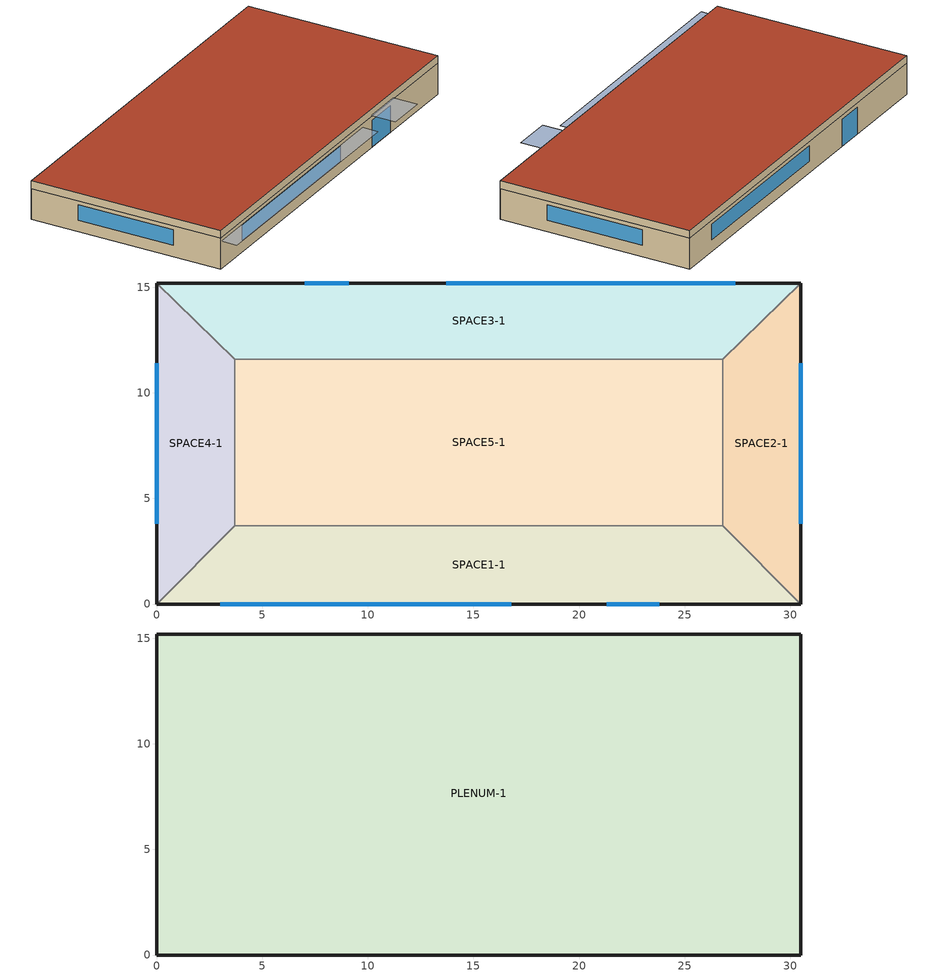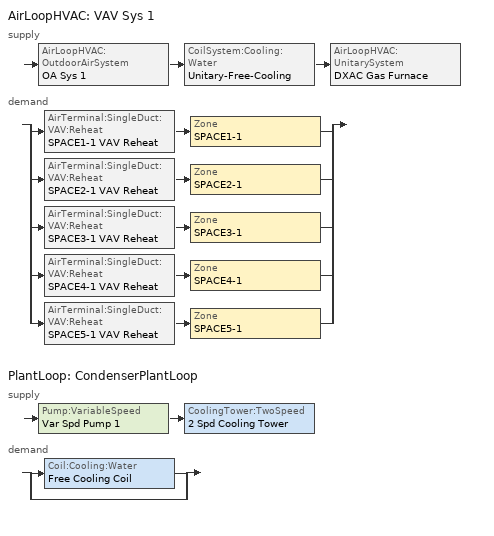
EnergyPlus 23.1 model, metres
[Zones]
SPACE3-1
 floor ground (FLOOR-SLAB-1): 26.8,11.6 3.7,11.6 0,15.2 30.5,15.2 z0
 wall outside (WALL-1): 30.5,15.2 0,15.2 z0:2.4
 wall to SPACE2-1 (INT-WALL-1): 26.8,11.6 30.5,15.2 z0:2.4
 wall to SPACE4-1 (INT-WALL-1): 0,15.2 3.7,11.6 z0:2.4
 wall to SPACE5-1 (INT-WALL-1): 3.7,11.6 26.8,11.6 z0:2.4
 window (Sgl Grey 3mm): 9.1,15.2 7,15.2 z0:2.1
 window (Dbl Clr 3mm/13mm Air): 27.4,15.2 13.7,15.2 z0.9:2.1
SPACE1-1
 floor ground (FLOOR-SLAB-1): 26.8,3.7 30.5,0 0,0 3.7,3.7 z0
 wall outside (WALL-1): 0,0 30.5,0 z0:2.4
 wall to SPACE2-1 (INT-WALL-1): 30.5,0 26.8,3.7 z0:2.4
 wall to SPACE4-1 (INT-WALL-1): 3.7,3.7 0,0 z0:2.4
 wall to SPACE5-1 (INT-WALL-1): 26.8,3.7 3.7,3.7 z0:2.4
 window (Sgl Grey 3mm): 21.3,0 23.8,0 z0:2.1
 window (Dbl Clr 3mm/13mm Air): 3,0 16.8,0 z0.9:2.1
SPACE2-1
 floor ground (FLOOR-SLAB-1): 26.8,11.6 30.5,15.2 30.5,0 26.8,3.7 z0
 wall outside (WALL-1): 30.5,0 30.5,15.2 z0:2.4
 wall to SPACE5-1 (INT-WALL-1): 26.8,11.6 26.8,3.7 z0:2.4
 window (Dbl Clr 3mm/13mm Air): 30.5,3.8 30.5,11.4 z0.9:2.1
SPACE4-1
 floor ground (FLOOR-SLAB-1): 3.7,3.7 0,0 0,15.2 3.7,11.6 z0
 wall outside (WALL-1): 0,15.2 0,0 z0:2.4
 wall to SPACE5-1 (INT-WALL-1): 3.7,3.7 3.7,11.6 z0:2.4
 window (Dbl Clr 3mm/13mm Air): 0,11.4 0,3.8 z0.9:2.1
SPACE5-1
 floor ground (FLOOR-SLAB-1): 26.8,11.6 26.8,3.7 3.7,3.7 3.7,11.6 z0
PLENUM-1
 floor to SPACE1-1 (CLNG-1): 26.8,3.7 30.5,0 0,0 3.7,3.7 z2.4
 floor to SPACE2-1 (CLNG-1): 26.8,11.6 30.5,15.2 30.5,0 26.8,3.7 z2.4
 floor to SPACE3-1 (CLNG-1): 26.8,11.6 3.7,11.6 0,15.2 30.5,15.2 z2.4
 floor to SPACE4-1 (CLNG-1): 3.7,3.7 0,0 0,15.2 3.7,11.6 z2.4
 floor to SPACE5-1 (CLNG-1): 26.8,11.6 26.8,3.7 3.7,3.7 3.7,11.6 z2.4
 wall outside (WALL-1): 30.5,15.2 0,15.2 0,0 30.5,0 30.5,15.2 z2.4:3
 roof outside (ROOF-1): 0,15.2 0,0 30.5,0 30.5,15.2 z3
shading: 0,-1.3 0,0 19.8,0 19.8,-1.3 z2.2; 21,-2 21,0 24.1,0 24.1,-2 z2.6
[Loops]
AirLoopHVAC 'VAV Sys 1'
 supply: AirLoopHVAC:OutdoorAirSystem 'OA Sys 1' > CoilSystem:Cooling:Water 'Unitary-Free-Cooling' > AirLoopHVAC:UnitarySystem 'DXAC Gas Furnace'
 demand: split
  | AirTerminal:SingleDuct:VAV:Reheat 'SPACE1-1 VAV Reheat' > Zone 'SPACE1-1'
  | AirTerminal:SingleDuct:VAV:Reheat 'SPACE2-1 VAV Reheat' > Zone 'SPACE2-1'
  | AirTerminal:SingleDuct:VAV:Reheat 'SPACE3-1 VAV Reheat' > Zone 'SPACE3-1'
  | AirTerminal:SingleDuct:VAV:Reheat 'SPACE4-1 VAV Reheat' > Zone 'SPACE4-1'
  | AirTerminal:SingleDuct:VAV:Reheat 'SPACE5-1 VAV Reheat' > Zone 'SPACE5-1'
PlantLoop 'CondenserPlantLoop'
 supply: Pump:VariableSpeed 'Var Spd Pump 1' > CoolingTower:TwoSpeed '2 Spd Cooling Tower'
 demand: split
  | Coil:Cooling:Water 'Free Cooling Coil'
  | bypass
[Building]
Building: Loads convergence tolerance value=0.04; Maximum number of warmup days=25; Minimum number of warmup days=6; North axis=30; Solar distribution=FullExterior; Temperature convergence tolerance value=0.4; Terrain=City
[Site:GroundTemperature:BuildingSurface]
20.03, 20.03, 20.13, 20.3, 20.43, 20.52, 20.62, 20.77, 20.78, 20.55, 20.44, 20.2
[Site:Location]
CHICAGO_IL_USA TMY2-94846: Elevation=190; Latitude=41.78; Longitude=-87.75; Time zone=-6
[SizingPeriod:DesignDay] Barometric pressure=99063; Daylight saving time indicator=No; Humidity condition type=WetBulb; Rain indicator=No; Snow indicator=No; Solar model indicator=ASHRAEClearSky
Name | Daily dry bulb temperature range | Day of month | Day type | Maximum dry bulb temperature | Month | Sky clearness | Wetbulb or dewpoint at maximum dry bulb | Wind direction | Wind speed
CHICAGO Ann Clg .4% Condns WB=>MDB | 10.7 | 21 | SummerDesignDay | 31.2 | 7 | 1 | 25.5 | 230 | 5.3
CHICAGO_IL_USA Annual Heating 99% Design Conditions DB | 0 | 8 | WinterDesignDay | -17.3 | 1 | 0 | -17.3 | 270 | 4.9
[Construction]
CLNG-1: MAT-CLNG-1
Dbl Clr 3mm/13mm Air: CLEAR 3MM, AIR 13MM, CLEAR 3MM
FLOOR-SLAB-1: CC03, CP01
INT-WALL-1: GP02, AL21, GP02
ROOF-1: RG01, BR01, IN46, WD01
Sgl Grey 3mm: GREY 3MM
WALL-1: WD01, PW03, IN02, GP01
[Material] Thermal absorptance=0.9
Name | Conductivity | Density | Roughness | Solar absorptance | Specific heat | Thickness | Visible absorptance
BR01 | 0.162 | 1121 | VeryRough | 0.7 | 1464 | 0.0095 | 0.7
CC03 | 1.31 | 2243 | MediumRough | 0.65 | 837 | 0.1016 | 0.65
GP01 | 0.16 | 801 | MediumSmooth | 0.75 | 837 | 0.0127 | 0.75
GP02 | 0.16 | 801 | MediumSmooth | 0.75 | 837 | 0.0159 | 0.75
IN02 | 0.043 | 10 | Rough | 0.75 | 837 | 0.0901 | 0.75
IN46 | 0.023 | 24 | VeryRough | 0.5 | 1590 | 0.0762 | 0.5
PW03 | 0.115 | 545 | MediumSmooth | 0.78 | 1213 | 0.0127 | 0.78
RG01 | 1.442 | 881 | Rough | 0.65 | 1674 | 0.0127 | 0.65
WD01 | 0.115 | 513 | MediumSmooth | 0.78 | 1381 | 0.0191 | 0.78
[Material:AirGap]
AL21: Thermal resistance=0.157
[Material:NoMass] Roughness=Rough
Name | Solar absorptance | Thermal absorptance | Thermal resistance | Visible absorptance
CP01 | 0.75 | 0.9 | 0.367 | 0.75
MAT-CLNG-1 | 0.65 | 0.65 | 0.652259 | 0.65
[WindowMaterial:Gas]
AIR 13MM: Gas type=Air; Thickness=0.0127
[WindowMaterial:Glazing] Back side infrared hemispherical emissivity=0.84; Conductivity=0.9; Front side infrared hemispherical emissivity=0.84; Infrared transmittance at normal incidence=0; Optical data type=SpectralAverage; Thickness=0.003
Name | Back side solar reflectance at normal incidence | Back side visible reflectance at normal incidence | Front side solar reflectance at normal incidence | Front side visible reflectance at normal incidence | Solar transmittance at normal incidence | Visible transmittance at normal incidence
CLEAR 3MM | 0.075 | 0.081 | 0.075 | 0.081 | 0.837 | 0.898
GREY 3MM | 0.061 | 0.061 | 0.061 | 0.061 | 0.626 | 0.611
[AirLoopHVAC]
VAV Sys 1: Design supply air flow rate=Autosize
[AirLoopHVAC:ReturnPlenum]
Return-Plenum-1: Zone=PLENUM-1
[AirLoopHVAC:UnitarySystem]
DXAC Gas Furnace: Availability schedule=ReheatCoilAvailSched; Control type=SetPoint; Cooling coil=DX Cooling Coil; Cooling supply air flow rate=Autosize; Cooling supply air flow rate method=SupplyAirFlowRate; Dehumidification control type=None; Design specification multispeed object=Furnace DX Cool Unitary System MultiSpeed Performance; Fan placement=BlowThrough; Heating coil=Main Heating Coil 1; Heating supply air flow rate=Autosize; Heating supply air flow rate method=SupplyAirFlowRate; Maximum supply air temperature=80; No load supply air flow rate=Autosize; No load supply air flow rate method=SupplyAirFlowRate; Supplemental heating coil=Humidistat Reheat Coil; Supply fan=Supply Fan
[AirTerminal:SingleDuct:VAV:Reheat] Availability schedule=ReheatCoilAvailSched; Constant minimum air flow fraction=Autosize; Convergence tolerance=0.001; Damper heating action=ReverseWithLimits; Design specification outdoor air object=ZoneMinOARequirements; Maximum air flow rate=Autosize; Maximum flow per zone floor area during reheat=Autosize; Maximum hot water or steam flow rate=0; Minimum hot water or steam flow rate=0; Zone minimum air flow input method=Constant
Name | Maximum flow fraction during reheat | Reheat coil
SPACE1-1 VAV Reheat | Autosize | SPACE1-1 Zone Coil
SPACE2-1 VAV Reheat |  | SPACE2-1 Zone Coil
SPACE3-1 VAV Reheat |  | SPACE3-1 Zone Coil
SPACE4-1 VAV Reheat |  | SPACE4-1 Zone Coil
SPACE5-1 VAV Reheat |  | SPACE5-1 Zone Coil
[AvailabilityManager:Scheduled]
VAV Sys 1 Avail: Schedule=FanAvailSched
[Coil:Cooling:DX]
DX Cooling Coil: Availability schedule=ReheatCoilAvailSched; Performance object=DX Clg Coil Performance
[Coil:Cooling:DX:CurveFit:OperatingMode]
Sys 1 Furnace DX Cool Cooling Coil Operating Mode: Apply latent degradation to speeds greater than 1=No; Condenser type=AirCooled; Latent capacity time constant=0; Maximum cycling rate=0; Nominal speed number=2; Nominal time for condensate removal to begin=0; Rated evaporator air flow rate=Autosize; Rated gross total cooling capacity=Autosize; Ratio of initial moisture evaporation rate and steady state latent capacity=0; Speed 1=Sys 1 Furnace DX Cool Cooling Coil Speed 1 Performance; Speed 2=Sys 1 Furnace DX Cool Cooling Coil Speed 2 Performance
[Coil:Cooling:DX:CurveFit:Performance]
DX Clg Coil Performance: Base operating mode=Sys 1 Furnace DX Cool Cooling Coil Operating Mode; Capacity control method=Discrete; Compressor fuel type=Electricity; Crankcase heater capacity=0; Maximum outdoor dry bulb temperature for crankcase heater operation=10
[Coil:Cooling:DX:CurveFit:Speed] 2023 rated evaporator fan power per volume flow rate=934.4; Active fraction of coil face area=1; Energy input ratio modifier function of air flow fraction curve=Sys 1 Furnace DX Cool Cool Coil EIR-FF; Energy input ratio modifier function of temperature curve=Sys 1 Furnace DX Cool Cool Coil EIR-FT; Gross cooling cop=3; Gross sensible heat ratio=Autosize; Part load fraction correlation curve=Sys 1 Furnace DX Cool Cool Coil PLF; Rated waste heat fraction of power input=0.2; Total cooling capacity modifier function of air flow fraction curve=Sys 1 Furnace DX Cool Cool Coil Cap-FF; Total cooling capacity modifier function of temperature curve=Sys 1 Furnace DX Cool Cool Coil Cap-FT; Waste heat modifier function of temperature curve=Sys 1 Furnace DX Cool Cool Coil WH-FT
Name | Evaporator air flow rate fraction | Gross total cooling capacity fraction
Sys 1 Furnace DX Cool Cooling Coil Speed 1 Performance | 0.5 | 0.5
Sys 1 Furnace DX Cool Cooling Coil Speed 2 Performance | 1 | 1
[Coil:Cooling:Water]
Free Cooling Coil: Design air flow rate=Autosize; Design inlet air humidity ratio=0.009; Design inlet air temperature=34; Design inlet water temperature=11; Design outlet air humidity ratio=0.009; Design outlet air temperature=16; Design water flow rate=Autosize; Heat exchanger configuration=CrossFlow; Type of analysis=SimpleAnalysis
[Coil:Heating:Fuel] Availability schedule=ReheatCoilAvailSched; Burner efficiency=0.8; Fuel type=NaturalGas; Nominal capacity=Autosize
Humidistat Reheat Coil; Main heating Coil 1; SPACE1-1 Zone Coil; SPACE2-1 Zone Coil; SPACE3-1 Zone Coil; SPACE4-1 Zone Coil; SPACE5-1 Zone Coil
[CoilSystem:Cooling:Water]
Unitary-Free-Cooling: Cooling coil=Free Cooling Coil; Dehumidification control type=CoolReheat; Minimum air to water temperature offset=3; Run on latent load=Yes; Run on sensible load=Yes
[Controller:OutdoorAir]
OA Controller: Economizer control action type=ModulateFlow; Economizer control type=FixedDryBulb; Economizer maximum limit dry bulb temperature=19; Economizer minimum limit dry bulb temperature=4; Lockout type=NoLockout; Maximum outdoor air flow rate=Autosize; Minimum limit type=FixedMinimum; Minimum outdoor air flow rate=Autosize; Minimum outdoor air schedule=Min OA Sched
[CoolingTower:TwoSpeed]
2 Spd Cooling Tower: Basin heater capacity=0; Basin heater setpoint temperature=2; Blowdown concentration ratio=3; Cell control=MinimalCell; Cell maximum water flow rate fraction=2.5; Cell minimum water flow rate fraction=0.33; Design approach temperature=Autosize; Design inlet air dry bulb temperature=25.6; Design inlet air wet bulb temperature=25.6; Design range temperature=Autosize; Design water flow rate=Autosize; Drift loss percent=0.008; End use subcategory=General; Evaporation loss factor=0.2; Free convection nominal capacity sizing factor=0.1; Free convection regime air flow rate=0; Free convection regime air flow rate sizing factor=0.1; Free convection regime u factor times area value=0; Free convection u factor times area value sizing factor=0.1; Heat rejection capacity and nominal capacity sizing ratio=1.25; High fan speed air flow rate=Autosize; High fan speed fan power=Autosize; High fan speed u factor times area value=Autosize; Low fan speed air flow rate=Autocalculate; Low fan speed air flow rate sizing factor=0.5; Low fan speed fan power=Autocalculate; Low fan speed fan power sizing factor=0.16; Low fan speed u factor times area sizing factor=0.6; Low fan speed u factor times area value=Autocalculate; Low speed nominal capacity sizing factor=0.5; Number of cells=1; Performance input method=UFactorTimesAreaAndDesignWaterFlowRate; Sizing factor=1.2
[DesignSpecification:OutdoorAir]
ZoneMinOARequirements: Outdoor air flow per person=0.00472; Outdoor air flow per zone floor area=0.001; Outdoor air method=Sum; Outdoor air schedule=Min OARequirements Sched
[ElectricEquipment] Design level calculation method=EquipmentLevel; Fraction latent=0; Fraction lost=0; Fraction radiant=0.3; Schedule=EQUIP-1
Name | Design level | Zone or zonelist or space or spacelist
SPACE1-1 ElecEq 1 | 1056 | SPACE1-1
SPACE2-1 ElecEq 1 | 456 | SPACE2-1
SPACE3-1 ElecEq 1 | 1056 | SPACE3-1
SPACE4-1 ElecEq 1 | 456 | SPACE4-1
SPACE5-1 ElecEq 1 | 1976 | SPACE5-1
[EnergyManagementSystem:Actuator]
CoilSpeedOverride: Actuated component control type=Unitary System DX Coil Speed Value; Actuated component type=Coil Speed Control; Actuated component unique=DXAC Gas Furnace
[EnergyManagementSystem:GlobalVariable]
EnergyManagementSystem:GlobalVariable 1: CoilSpeedLevelOverrideReport
[EnergyManagementSystem:OutputVariable]
EMS Coil Speed Override On: Ems variable=CoilSpeedLevelOverrideReport; Type of data in variable=Averaged; Units=On/Off; Update frequency=SystemTimestep
[EnergyManagementSystem:Program]
CoilSpeedControl: IF (ZoneAirTemperature > CoolingSetpoint); SET CoilSpeedOverride = 1.95; SET CoilSpeedLevelOverrideReport = 1; ELSEIF (ZoneAirTemperature > CoolingSetpoint - 1); SET CoilSpeedOverride = 1; SET CoilSpeedLevelOverrideReport = 1; ELSE; SET CoilSpeedOverride = Null; SET CoilSpeedLevelOverrideReport = 0; ENDIF
[EnergyManagementSystem:ProgramCallingManager]
Coil Speed  Management: InsideHVACSystemIterationLoop; CoilSpeedControl
[EnergyManagementSystem:Sensor] Output variable or output meter index key=SPACE1-1
Name | Output variable or output meter
CoolingSetpoint | Zone Thermostat Cooling Setpoint Temperature
ZoneAirTemperature | Zone Air Temperature
[Fan:SystemModel]
Supply Fan: Availability schedule=FanAvailSched; Design electric power consumption=Autosize; Design maximum air flow rate=Autosize; Design power sizing method=TotalEfficiencyAndPressure; Design pressure rise=300; Electric power minimum flow rate fraction=0.25; Fan total efficiency=0.7; Motor efficiency=0.9; Motor in air stream fraction=1; Speed control method=Discrete
[Lights] Design level calculation method=LightingLevel; End use subcategory=GeneralLights; Fraction radiant=0.59; Fraction replaceable=0; Fraction visible=0.2; Return air fraction=0.2; Schedule=LIGHTS-1
Name | Lighting level | Zone or zonelist or space or spacelist
SPACE1-1 Lights 1 | 1584 | SPACE1-1
SPACE2-1 Lights 1 | 684 | SPACE2-1
SPACE3-1 Lights 1 | 1584 | SPACE3-1
SPACE4-1 Lights 1 | 684 | SPACE4-1
SPACE5-1 Lights 1 | 2964 | SPACE5-1
[People] Activity level schedule=ActSchd; Fraction radiant=0.3; Number of people calculation method=People; Number of people schedule=OCCUPY-1; Sensible heat fraction=Autocalculate
Name | Number of people | Zone or zonelist or space or spacelist
SPACE1-1 People 1 | 11 | SPACE1-1
SPACE2-1 People 1 | 5 | SPACE2-1
SPACE3-1 People 1 | 11 | SPACE3-1
SPACE4-1 People 1 | 5 | SPACE4-1
SPACE5-1 People 1 | 20 | SPACE5-1
[PlantEquipmentList]
CondenserPlantLoop Cooling Equipment List: 2 Spd Cooling Tower, CoolingTower:TwoSpeed
[PlantEquipmentOperation:CoolingLoad]
CondenserPlantLoop Cooling Operation Scheme: Load range 1 lower limit=0; Load range 1 upper limit=1000000000; Range 1 equipment list=CondenserPlantLoop Cooling Equipment List
[PlantEquipmentOperationSchemes]
CondenserPlantLoop Operation Schemes: Control scheme 1=CondenserPlantLoop Cooling Operation Scheme; Control scheme 1 schedule=Always On Discrete
[PlantLoop]
CondenserPlantLoop: Fluid type=Water; Load distribution scheme=Optimal; Maximum loop flow rate=Autosize; Maximum loop temperature=100; Minimum loop flow rate=0; Minimum loop temperature=0; Plant equipment operation scheme=CondenserPlantLoop Operation Schemes; Plant loop demand calculation scheme=SingleSetpoint; Plant loop volume=Autocalculate
[Pump:VariableSpeed]
Var Spd Pump 1: Design electric power per unit flow rate=348701.1; Design maximum flow rate=Autosize; Design minimum flow rate=0; Design minimum flow rate fraction=0; Design power consumption=Autosize; Design power sizing method=PowerPerFlowPerPressure; Design pump head=17935.2; Design shaft power per unit flow rate per unit head=1.28205; End use subcategory=General; Fraction of motor inefficiencies to fluid stream=0; Motor efficiency=0.9; Pump control type=Intermittent; Skin loss radiative fraction=0.5; Coefficient 1 of the part load performance curve=0; Coefficient 2 of the part load performance curve=1; Coefficient 3 of the part load performance curve=0; Coefficient 4 of the part load performance curve=0
[SetpointManager:MixedAir]
MixedAir Temp SPM: Control variable=Temperature; Setpoint node or nodelist=FreeClgCoil OutletNode
[SetpointManager:MultiZone:Humidity:Maximum]
Max MZone HumRat SPM: Hvac air loop=VAV Sys 1; Maximum setpoint humidity ratio=0.015; Minimum setpoint humidity ratio=0.003; Setpoint node or nodelist=HumRat SetPoint Nodes
[SetpointManager:OutdoorAirReset] Control variable=Temperature
Name | Outdoor high temperature | Outdoor low temperature | Setpoint at outdoor high temperature | Setpoint at outdoor low temperature | Setpoint node or nodelist
CoolingTowerSetPoint | 30 | 5 | 25 | 7.67
Seasonal SAT Reset | 28 | 0 | 12.8 | 20 | SupplyAir Temp Nodes
[Sizing:Plant]
CondenserPlantLoop: Coincident sizing factor mode=None; Design loop exit temperature=29.5; Loop design temperature difference=8.33; Loop type=Condenser; Sizing option=NonCoincident; Zone timesteps in averaging window=1
[Sizing:System]
VAV Sys 1: 100 outdoor air in cooling=No; 100 outdoor air in heating=No; Central cooling capacity control method=VAV; Central cooling design supply air humidity ratio=0.009; Central cooling design supply air temperature=16; Central heating design supply air humidity ratio=0.009; Central heating design supply air temperature=18; Central heating maximum system air flow ratio=0.3; Cooling design capacity=Autosize; Cooling design capacity method=CoolingDesignCapacity; Cooling supply air flow rate=0; Cooling supply air flow rate method=DesignDay; Design outdoor air flow rate=Autosize; Heating design capacity=Autosize; Heating design capacity method=HeatingDesignCapacity; Heating supply air flow rate=0; Heating supply air flow rate method=DesignDay; Precool design humidity ratio=0.008; Precool design temperature=11; Preheat design humidity ratio=0.008; Preheat design temperature=7; Type of load to size on=Sensible; Type of zone sum to use=NonCoincident; Zone maximum outdoor air fraction=1
[Sizing:Zone] Account for dedicated outdoor air system=No; Cooling design air flow method=DesignDay; Cooling design air flow rate=0; Dedicated outdoor air high setpoint temperature for design=Autosize; Dedicated outdoor air low setpoint temperature for design=Autosize; Dedicated outdoor air system control strategy=NeutralSupplyAir; Design specification outdoor air object=ZoneMinOARequirements; Heating design air flow method=DesignDay; Heating design air flow rate=0; Zone cooling design supply air humidity ratio=0.009; Zone cooling design supply air temperature=16; Zone cooling design supply air temperature input method=SupplyAirTemperature; Zone cooling sizing factor=0; Zone heating design supply air humidity ratio=0.004; Zone heating design supply air temperature=50; Zone heating design supply air temperature input method=SupplyAirTemperature; Zone heating sizing factor=0
SPACE1-1; SPACE2-1; SPACE3-1; SPACE4-1; SPACE5-1
[ThermostatSetpoint:DualSetpoint]
DualSetPoint: Cooling setpoint temperature schedule=Clg-SetP-Sch; Heating setpoint temperature schedule=Htg-SetP-Sch
[ThermostatSetpoint:SingleCooling]
CoolingSetpoint: Setpoint temperature schedule=Clg-SetP-Sch
[ThermostatSetpoint:SingleHeating]
HeatingSetpoint: Setpoint temperature schedule=Htg-SetP-Sch
[UnitarySystemPerformance:Multispeed]
Furnace DX Cool Unitary System MultiSpeed Performance: Cooling speed supply air flow ratio 1=Autosize; Heating speed supply air flow ratio 1=Autosize; Cooling speed supply air flow ratio 2=Autosize; Heating speed supply air flow ratio 2=Autosize; Cooling speed supply air flow ratio 3=Autosize; Heating speed supply air flow ratio 3=Autosize; Cooling speed supply air flow ratio 4=Autosize; Heating speed supply air flow ratio 4=Autosize; Cooling speed supply air flow ratio 5=Autosize; Heating speed supply air flow ratio 5=Autosize; Cooling speed supply air flow ratio 6=Autosize; Heating speed supply air flow ratio 6=Autosize; Cooling speed supply air flow ratio 7=Autosize; Heating speed supply air flow ratio 7=Autosize; Cooling speed supply air flow ratio 8=Autosize; Heating speed supply air flow ratio 8=Autosize; Cooling speed supply air flow ratio 9=Autosize; Heating speed supply air flow ratio 9=Autosize; Cooling speed supply air flow ratio 10=Autosize; Heating speed supply air flow ratio 10=Autosize; Number of speeds for cooling=2; Number of speeds for heating=1; Single mode operation=No
[Zone] Multiplier=1; Type=1
Name | Ceiling height | Volume
PLENUM-1 | 0.6096 | 283.2
SPACE1-1; SPACE3-1 | 2.4384 | 239.247
SPACE2-1; SPACE4-1 | 2.4384 | 103.311
SPACE5-1 | 2.4384 | 447.683
[ZoneControl:Thermostat] Control 1=CoolingSetPoint; Control 2=HeatingSetpoint; Control 3=DualSetPoint; Control type schedule=Zone Control Type Sched
Name | Zone or zonelist
SPACE1-1 Control | SPACE1-1
SPACE2-1 Control | SPACE2-1
SPACE3-1 Control | SPACE3-1
SPACE4-1 Control | SPACE4-1
SPACE5-1 Control | SPACE5-1
[Zone equipment]
SPACE1-1: SPACE1-1 VAV Reheat
SPACE2-1: SPACE2-1 VAV Reheat
SPACE3-1: SPACE3-1 VAV Reheat
SPACE4-1: SPACE4-1 VAV Reheat
SPACE5-1: SPACE5-1 VAV Reheat
[ZoneInfiltration:DesignFlowRate] Constant term coefficient=0; Design flow rate calculation method=Flow/Zone; Schedule=INFIL-SCH; Temperature term coefficient=0; Velocity squared term coefficient=0; Velocity term coefficient=0.2237
Name | Design flow rate | Zone or zonelist or space or spacelist
SPACE1-1 Infil 1 | 0.0167 | SPACE1-1
SPACE2-1 Infil 1 | 0.00717 | SPACE2-1
SPACE3-1 Infil 1 | 0.0167 | SPACE3-1
SPACE4-1 Infil 1 | 0.00717 | SPACE4-1
SPACE5-1 Infil 1 | 0.031089 | SPACE5-1
[Curve:Biquadratic] Input unit type for x=Temperature; Input unit type for y=Temperature; Maximum value of x=50; Maximum value of y=50; Minimum value of x=0; Minimum value of y=0; Output unit type=Dimensionless
Name | Maximum curve output | Minimum curve output | Coefficient1 constant | Coefficient2 x | Coefficient3 x 2 | Coefficient4 y | Coefficient5 y 2 | Coefficient6 x y
Sys 1 Furnace DX Cool Cool Coil Cap-FT | 5 | 0 | 0.476428 | 0.0401147 | 0.000226411 | -0.000827136 | -7.3224e-06 | -0.000446278
Sys 1 Furnace DX Cool Cool Coil EIR-FT | 5 | 0 | 0.632475 | -0.0121321 | 0.000507773 | 0.0155377 | 0.00027284 | -0.000679201
Sys 1 Furnace DX Cool Cool Coil WH-FT |  |  | 1 | 0 | 0 | 0 | 0 | 0
[Curve:Cubic] Maximum value of x=1.5; Minimum value of x=0.5; Coefficient1 constant=0.472786; Coefficient2 x=1.24334; Coefficient3 x 2=-1.03871; Coefficient4 x 3=0.322578
Sys 1 Furnace DX Cool Cool Coil Cap-FF; Sys 1 Furnace DX Cool Cool Coil EIR-FF
[Curve:Quadratic]
Sys 1 Furnace DX Cool Cool Coil PLF: Maximum value of x=1; Minimum value of x=0; Coefficient1 constant=0.85; Coefficient2 x=0.15; Coefficient3 x 2=0
[Schedule:Compact]
ActSchd: Through: 12/31, For: AllDays, Until: 24:00, 117.24
Clg-SetP-Sch: Through: 12/31, For: SummerDesignDay, Until: 24:00, 23.9, For: WinterDesignDay, Until: 24:00, 30, For: WeekDays, Until: 7:00, 26, Until: 18:00, 23.9, Until: 24:00, 26, For: WeekEnds Holiday, Until: 7:00, 26, Until: 13:00, 23.9, Until: 24:00, 26, For: AllOtherDays, Until: 7:00, 26, Until: 18:00, 23.9, Until: 24:00, 26
EQUIP-1: Through: 12/31, For: WeekDays SummerDesignDay CustomDay1 CustomDay2, Until: 8:00, 0.02, Until: 9:00, 0.4, Until: 14:00, 0.9, Until: 15:00, 0.8, Until: 16:00, 0.7, Until: 18:00, 0.5, Until: 20:00, 0.3, Until: 24:00, 0.02, For: Weekends WinterDesignDay Holiday, Until: 24:00, 0.2
FanAvailSched; ReheatCoilAvailSched: Through: 12/31, For: SummerDesignDay WinterDesignDay, Until: 24:00, 1, For: AllOtherDays, Until: 24:00, 1
Htg-SetP-Sch: Through: 12/31, For: SummerDesignDay, Until: 24:00, 15, For: WinterDesignDay, Until: 24:00, 21.1, For: WeekDays, Until: 7:00, 18, Until: 18:00, 21.1, Until: 24:00, 18, For: WeekEnds Holiday, Until: 7:00, 18, Until: 13:00, 21.1, Until: 24:00, 18, For: AllOtherDays, Until: 7:00, 18, Until: 18:00, 21.1, Until: 24:00, 18
INFIL-SCH: Through: 3/31, For: AllDays, Until: 24:00, 1, Through: 10/31, For: AllDays, Until: 24:00, 1, Through: 12/31, For: AllDays, Until: 24:00, 1
LIGHTS-1: Through: 12/31, For: WeekDays SummerDesignDay CustomDay1 CustomDay2, Until: 8:00, 0.05, Until: 9:00, 0.9, Until: 10:00, 0.95, Until: 11:00, 1, Until: 12:00, 0.95, Until: 13:00, 0.8, Until: 14:00, 0.9, Until: 18:00, 1, Until: 19:00, 0.6, Until: 21:00, 0.2, Until: 24:00, 0.05, For: Weekends WinterDesignDay Holiday, Until: 24:00, 0.05
Min OA Sched: Through: 12/31, For: Weekdays, Until: 6:00, 0.3, Until: 18:00, 1, Until: 24:00, 0.3, For: SummerDesignDay, Until: 24:00, 1, For: WinterDesignDay, Until: 24:00, 1, For: AllOtherDays, Until: 24:00, 0.3
Min OARequirements Sched: Through: 12/31, For: Weekdays SummerDesignDay WinterDesignDay, Until: 24:00, 1, For: AllOtherDays, Until: 24:00, 0.25
OCCUPY-1: Through: 12/31, For: WeekDays SummerDesignDay CustomDay1 CustomDay2, Until: 8:00, 0, Until: 11:00, 1, Until: 12:00, 0.8, Until: 13:00, 0.4, Until: 14:00, 0.8, Until: 18:00, 1, Until: 19:00, 0.5, Until: 21:00, 0.1, Until: 24:00, 0, For: Weekends WinterDesignDay Holiday, Until: 24:00, 0
Zone Control Type Sched: Through: 12/31, For: SummerDesignDay, Until: 24:00, 2, For: WinterDesignDay, Until: 24:00, 1, For: AllOtherDays, Until: 24:00, 4
[Schedule:Constant]
Always On Discrete: Hourly value=1
